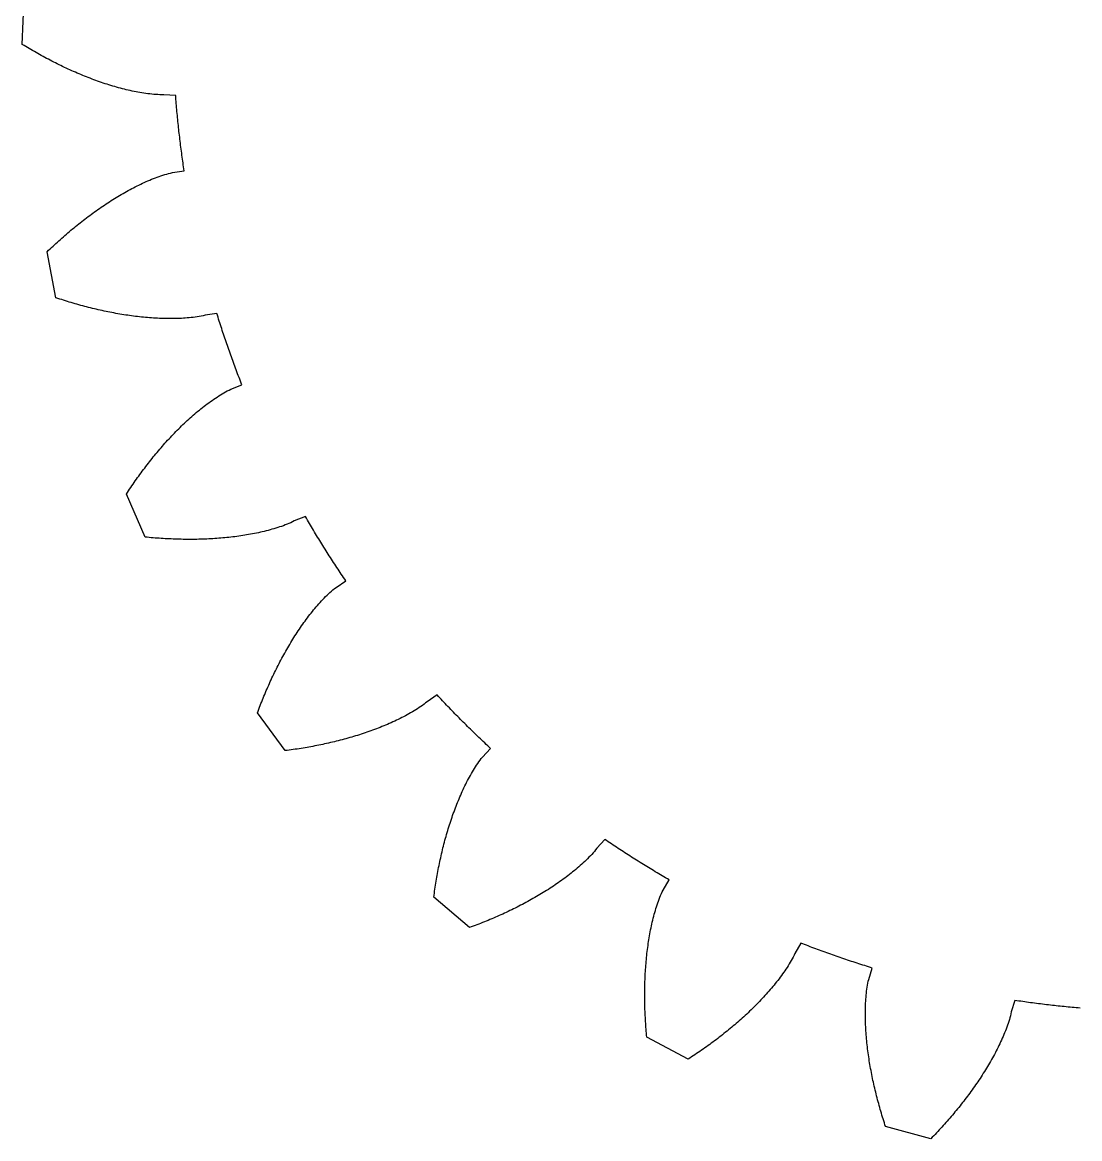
# Model space of a CAD drawing. Header units: millimetres. Extents: x -55 to 60, y -17 to 21.
# Drawn here: x -4.39 to 9.61, y -12.8 to 1.97 of the extents above; entities that cross this region are included whole.
import ezdxf

# ---------------------------------------------------------------- set-up
doc = ezdxf.new("R2010")
doc.units = ezdxf.units.MM
doc.header["$MEASUREMENT"] = 0
doc.layers.add('Layer 1', color=7, linetype='Continuous')

msp = doc.modelspace()

# ---------------------------------------------------------------- linework, layer by layer
at = {"layer": 'Layer 1', "color": 32, "lineweight": 25}
msp.add_lwpolyline([(9.6122, -11.0675), (9.5859, -11.0653), (9.5597, -11.063), (9.5334, -11.0607), (9.5071, -11.0583), (9.4809, -11.0559), (9.4546, -11.0534), (9.4283, -11.0509), (9.4021, -11.0483), (9.3758, -11.0457), (9.3496, -11.043), (9.3234, -11.0402), (9.2972, -11.0374), (9.2709, -11.0346), (9.2447, -11.0317), (9.2185, -11.0287), (9.1923, -11.0257), (9.1661, -11.0226), (9.1399, -11.0195), (9.1137, -11.0164), (9.0875, -11.0131), (9.0614, -11.0099), (9.0352, -11.0065), (9.0091, -11.0032), (8.9829, -10.9997), (8.9568, -10.9963), (8.9306, -10.9927), (8.9045, -10.9891), (8.8784, -10.9855), (8.8522, -10.9818), (8.8261, -10.9781), (8.8, -10.9743), (8.774, -10.9704), (8.7479, -10.9665), (8.7011, -11.1181), (8.6959, -11.1439), (8.6897, -11.1696), (8.6828, -11.1951), (8.6754, -11.2204), (8.6676, -11.2456), (8.6593, -11.2706), (8.6507, -11.2956), (8.6418, -11.3204), (8.6325, -11.3451), (8.623, -11.3697), (8.6131, -11.3942), (8.603, -11.4186), (8.5927, -11.4429), (8.5821, -11.4671), (8.5713, -11.4912), (8.5603, -11.5152), (8.549, -11.5391), (8.5376, -11.5628), (8.526, -11.5865), (8.5141, -11.6101), (8.5021, -11.6336), (8.4899, -11.657), (8.4775, -11.6803), (8.4649, -11.7035), (8.4522, -11.7266), (8.4393, -11.7496), (8.4263, -11.7726), (8.4131, -11.7954), (8.3997, -11.8182), (8.3862, -11.8409), (8.3725, -11.8635), (8.3587, -11.886), (8.3448, -11.9084), (8.3307, -11.9308), (8.3164, -11.953), (8.3021, -11.9752), (8.2875, -11.9973), (8.2729, -12.0194), (8.2581, -12.0413), (8.2432, -12.0631), (8.2282, -12.0849), (8.2131, -12.1065), (8.1978, -12.1281), (8.1824, -12.1497), (8.1669, -12.1711), (8.1513, -12.1925), (8.1356, -12.2138), (8.1198, -12.235), (8.1038, -12.256), (8.0878, -12.2771), (8.0716, -12.298), (8.0554, -12.3188), (8.0391, -12.3396), (8.0226, -12.3603), (8.006, -12.3809), (7.9894, -12.4014), (7.9726, -12.4218), (7.9558, -12.4422), (7.9389, -12.4625), (7.9218, -12.4827), (7.9047, -12.5028), (7.8875, -12.5228), (7.8702, -12.5428), (7.8528, -12.5627), (7.8353, -12.5825), (7.8177, -12.6022), (7.8001, -12.6219), (7.7823, -12.6415), (7.7645, -12.6609), (7.7465, -12.6804), (7.7285, -12.6997), (7.7104, -12.7191), (7.6922, -12.7382), (7.674, -12.7574), (7.6556, -12.7764), (7.6372, -12.7954), (7.0375, -12.6353), (7.0292, -12.6102), (7.0211, -12.585), (7.013, -12.5599), (7.0051, -12.5346), (6.9973, -12.5094), (6.9895, -12.4841), (6.9819, -12.4588), (6.9744, -12.4334), (6.967, -12.4081), (6.9598, -12.3827), (6.9526, -12.3572), (6.9455, -12.3317), (6.9386, -12.3062), (6.9318, -12.2807), (6.9251, -12.2552), (6.9185, -12.2296), (6.912, -12.204), (6.9057, -12.1783), (6.8995, -12.1526), (6.8934, -12.127), (6.8874, -12.1012), (6.8816, -12.0754), (6.8758, -12.0496), (6.8703, -12.0238), (6.8648, -11.9979), (6.8594, -11.972), (6.8542, -11.9461), (6.8492, -11.9202), (6.8442, -11.8942), (6.8394, -11.8681), (6.8348, -11.8421), (6.8302, -11.816), (6.8259, -11.7899), (6.8216, -11.7638), (6.8175, -11.7377), (6.8136, -11.7116), (6.8098, -11.6854), (6.8062, -11.6592), (6.8027, -11.633), (6.7994, -11.6068), (6.7962, -11.5806), (6.7932, -11.5543), (6.7904, -11.5281), (6.7877, -11.5018), (6.7852, -11.4755), (6.7828, -11.4492), (6.7807, -11.4229), (6.7787, -11.3965), (6.7769, -11.3702), (6.7753, -11.3439), (6.7738, -11.3175), (6.7726, -11.2911), (6.7715, -11.2648), (6.7707, -11.2384), (6.7701, -11.212), (6.7696, -11.1856), (6.7694, -11.1593), (6.7694, -11.1329), (6.7696, -11.1065), (6.7701, -11.0801), (6.7708, -11.0537), (6.7718, -11.0273), (6.773, -11.0009), (6.7745, -10.9746), (6.7763, -10.9482), (6.7784, -10.9219), (6.7807, -10.8956), (6.7835, -10.8694), (6.7865, -10.8432), (6.79, -10.817), (6.7938, -10.7909), (6.7982, -10.7649), (6.803, -10.739), (6.8085, -10.7132), (6.8151, -10.6876), (6.861, -10.5376), (6.8358, -10.5299), (6.8106, -10.5221), (6.7855, -10.5142), (6.7603, -10.5063), (6.7352, -10.4983), (6.71, -10.4903), (6.6849, -10.4823), (6.6598, -10.4742), (6.6347, -10.466), (6.6097, -10.4578), (6.5846, -10.4495), (6.5596, -10.4412), (6.5346, -10.4328), (6.5096, -10.4244), (6.4846, -10.416), (6.4596, -10.4075), (6.4347, -10.3989), (6.4098, -10.3903), (6.3848, -10.3816), (6.36, -10.3729), (6.3351, -10.3641), (6.3102, -10.3553), (6.2854, -10.3465), (6.2605, -10.3375), (6.2357, -10.3286), (6.211, -10.3196), (6.1862, -10.3105), (6.1614, -10.3014), (6.1367, -10.2922), (6.112, -10.283), (6.0873, -10.2737), (6.0626, -10.2644), (6.038, -10.2551), (6.0133, -10.2457), (5.9887, -10.2362), (5.9641, -10.2267), (5.9395, -10.2171), (5.915, -10.2075), (5.8356, -10.3449), (5.8248, -10.3689), (5.813, -10.3926), (5.8007, -10.4159), (5.7878, -10.4389), (5.7746, -10.4617), (5.7609, -10.4843), (5.747, -10.5067), (5.7328, -10.5289), (5.7182, -10.551), (5.7035, -10.5728), (5.6884, -10.5945), (5.6732, -10.6161), (5.6577, -10.6374), (5.642, -10.6587), (5.6261, -10.6798), (5.61, -10.7007), (5.5937, -10.7215), (5.5773, -10.7421), (5.5606, -10.7626), (5.5439, -10.7829), (5.5269, -10.8032), (5.5098, -10.8233), (5.4925, -10.8432), (5.4751, -10.8631), (5.4576, -10.8828), (5.4399, -10.9024), (5.4221, -10.9218), (5.4041, -10.9412), (5.386, -10.9604), (5.3678, -10.9795), (5.3494, -10.9985), (5.3309, -11.0174), (5.3124, -11.0361), (5.2936, -11.0548), (5.2748, -11.0733), (5.2559, -11.0917), (5.2368, -11.1101), (5.2176, -11.1283), (5.1983, -11.1464), (5.179, -11.1643), (5.1595, -11.1822), (5.1399, -11.2), (5.1202, -11.2176), (5.1004, -11.2352), (5.0805, -11.2527), (5.0606, -11.27), (5.0405, -11.2873), (5.0203, -11.3044), (5.0001, -11.3214), (4.9798, -11.3383), (4.9594, -11.3552), (4.9389, -11.3718), (4.9184, -11.3884), (4.8977, -11.4049), (4.877, -11.4214), (4.8562, -11.4377), (4.8353, -11.4539), (4.8144, -11.47), (4.7933, -11.486), (4.7722, -11.5019), (4.7511, -11.5177), (4.7298, -11.5334), (4.7085, -11.549), (4.6871, -11.5645), (4.6656, -11.5799), (4.6441, -11.5953), (4.6226, -11.6105), (4.6009, -11.6256), (4.5792, -11.6406), (4.5573, -11.6556), (4.5355, -11.6705), (4.5135, -11.6853), (4.4915, -11.6999), (4.4695, -11.7145), (4.4474, -11.729), (4.4252, -11.7434), (3.8761, -11.4539), (3.8736, -11.4276), (3.8713, -11.4012), (3.869, -11.3749), (3.8669, -11.3485), (3.8649, -11.3222), (3.863, -11.2958), (3.8612, -11.2694), (3.8595, -11.243), (3.858, -11.2167), (3.8566, -11.1903), (3.8552, -11.1639), (3.854, -11.1374), (3.8529, -11.1111), (3.852, -11.0847), (3.8511, -11.0583), (3.8504, -11.0319), (3.8498, -11.0054), (3.8493, -10.979), (3.849, -10.9526), (3.8488, -10.9262), (3.8487, -10.8997), (3.8487, -10.8733), (3.8489, -10.8469), (3.8491, -10.8205), (3.8496, -10.7941), (3.8501, -10.7676), (3.8508, -10.7412), (3.8517, -10.7148), (3.8526, -10.6883), (3.8537, -10.6619), (3.855, -10.6354), (3.8564, -10.609), (3.8579, -10.5826), (3.8596, -10.5562), (3.8614, -10.5298), (3.8634, -10.5035), (3.8655, -10.4771), (3.8678, -10.4508), (3.8702, -10.4245), (3.8728, -10.3981), (3.8756, -10.3719), (3.8785, -10.3456), (3.8816, -10.3194), (3.8848, -10.2932), (3.8882, -10.267), (3.8918, -10.2408), (3.8955, -10.2147), (3.8995, -10.1886), (3.9036, -10.1625), (3.9078, -10.1365), (3.9123, -10.1105), (3.917, -10.0845), (3.9218, -10.0585), (3.9269, -10.0326), (3.9321, -10.0068), (3.9376, -9.981), (3.9432, -9.9552), (3.9491, -9.9295), (3.9552, -9.9038), (3.9615, -9.8781), (3.9681, -9.8526), (3.9749, -9.8271), (3.982, -9.8016), (3.9893, -9.7763), (3.9969, -9.751), (4.0047, -9.7258), (4.0129, -9.7007), (4.0214, -9.6757), (4.0302, -9.6509), (4.0394, -9.6261), (4.049, -9.6015), (4.059, -9.5771), (4.0695, -9.5529), (4.0806, -9.529), (4.0927, -9.5055), (4.1709, -9.3695), (4.148, -9.3564), (4.1252, -9.3431), (4.1024, -9.3299), (4.0796, -9.3166), (4.0569, -9.3032), (4.0342, -9.2898), (4.0115, -9.2764), (3.9888, -9.2629), (3.9662, -9.2493), (3.9436, -9.2358), (3.921, -9.2221), (3.8984, -9.2085), (3.8759, -9.1947), (3.8534, -9.181), (3.8309, -9.1672), (3.8085, -9.1533), (3.7861, -9.1394), (3.7637, -9.1255), (3.7413, -9.1115), (3.719, -9.0974), (3.6967, -9.0834), (3.6744, -9.0692), (3.6522, -9.0551), (3.63, -9.0408), (3.6078, -9.0266), (3.5856, -9.0123), (3.5635, -8.9979), (3.5414, -8.9835), (3.5193, -8.9691), (3.4973, -8.9546), (3.4752, -8.9401), (3.4533, -8.9255), (3.4313, -8.9109), (3.4094, -8.8963), (3.3875, -8.8815), (3.3656, -8.8668), (3.3438, -8.852), (3.322, -8.8372), (3.2141, -8.9534), (3.1982, -8.9745), (3.1814, -8.9949), (3.1642, -9.0149), (3.1465, -9.0345), (3.1285, -9.0538), (3.1102, -9.0728), (3.0916, -9.0915), (3.0728, -9.11), (3.0537, -9.1283), (3.0345, -9.1463), (3.015, -9.1641), (2.9953, -9.1817), (2.9755, -9.1991), (2.9554, -9.2163), (2.9352, -9.2333), (2.9149, -9.2501), (2.8944, -9.2668), (2.8738, -9.2832), (2.853, -9.2995), (2.8321, -9.3156), (2.8111, -9.3315), (2.7899, -9.3473), (2.7687, -9.363), (2.7473, -9.3784), (2.7258, -9.3937), (2.7042, -9.4089), (2.6825, -9.4239), (2.6607, -9.4388), (2.6387, -9.4535), (2.6167, -9.4681), (2.5946, -9.4825), (2.5724, -9.4968), (2.5501, -9.5109), (2.5277, -9.5249), (2.5052, -9.5388), (2.4826, -9.5526), (2.46, -9.5662), (2.4372, -9.5797), (2.4144, -9.593), (2.3915, -9.6062), (2.3685, -9.6193), (2.3455, -9.6323), (2.3224, -9.6451), (2.2992, -9.6579), (2.2759, -9.6705), (2.2526, -9.6829), (2.2291, -9.6953), (2.2057, -9.7075), (2.1822, -9.7196), (2.1586, -9.7316), (2.135, -9.7434), (2.1113, -9.7551), (2.0876, -9.7667), (2.0638, -9.7782), (2.0399, -9.7896), (2.016, -9.8009), (1.9921, -9.812), (1.9681, -9.8231), (1.944, -9.834), (1.9199, -9.8448), (1.8957, -9.8555), (1.8715, -9.8661), (1.8473, -9.8765), (1.823, -9.8869), (1.7986, -9.8972), (1.7742, -9.9073), (1.7498, -9.9174), (1.7253, -9.9273), (1.7008, -9.9371), (1.6761, -9.9469), (1.6515, -9.9565), (1.6268, -9.966), (1.6021, -9.9754), (1.5774, -9.9848), (1.5526, -9.994), (1.5278, -10.0031), (1.0569, -9.5986), (1.0603, -9.5724), (1.0639, -9.5462), (1.0676, -9.52), (1.0714, -9.4938), (1.0753, -9.4677), (1.0793, -9.4415), (1.0834, -9.4155), (1.0877, -9.3893), (1.092, -9.3633), (1.0965, -9.3373), (1.1011, -9.3112), (1.1058, -9.2852), (1.1106, -9.2592), (1.1155, -9.2333), (1.1206, -9.2074), (1.1257, -9.1815), (1.131, -9.1556), (1.1364, -9.1297), (1.142, -9.1039), (1.1476, -9.0781), (1.1534, -9.0523), (1.1594, -9.0265), (1.1654, -9.0007), (1.1715, -8.9751), (1.1778, -8.9494), (1.1843, -8.9238), (1.1908, -8.8982), (1.1975, -8.8726), (1.2044, -8.847), (1.2113, -8.8215), (1.2184, -8.796), (1.2257, -8.7705), (1.233, -8.7451), (1.2405, -8.7198), (1.2482, -8.6945), (1.256, -8.6692), (1.2639, -8.644), (1.272, -8.6188), (1.2802, -8.5937), (1.2886, -8.5686), (1.2972, -8.5436), (1.3058, -8.5187), (1.3147, -8.4938), (1.3236, -8.469), (1.3328, -8.4442), (1.3421, -8.4195), (1.3516, -8.3948), (1.3612, -8.3702), (1.371, -8.3457), (1.381, -8.3213), (1.3911, -8.2969), (1.4014, -8.2726), (1.4119, -8.2484), (1.4226, -8.2243), (1.4335, -8.2002), (1.4446, -8.1763), (1.4558, -8.1524), (1.4673, -8.1286), (1.4789, -8.105), (1.4908, -8.0814), (1.5029, -8.0579), (1.5152, -8.0346), (1.5278, -8.0113), (1.5405, -7.9882), (1.5536, -7.9653), (1.5668, -7.9425), (1.5804, -7.9198), (1.5942, -7.8974), (1.6084, -7.8751), (1.6228, -7.853), (1.6376, -7.8312), (1.6528, -7.8096), (1.6684, -7.7883), (1.6846, -7.7675), (1.7016, -7.7473), (1.8081, -7.6321), (1.7887, -7.6142), (1.7694, -7.5962), (1.7501, -7.5782), (1.7309, -7.5602), (1.7117, -7.5421), (1.6925, -7.524), (1.6734, -7.5058), (1.6543, -7.4876), (1.6353, -7.4694), (1.6162, -7.4511), (1.5973, -7.4328), (1.5783, -7.4144), (1.5594, -7.3961), (1.5405, -7.3776), (1.5217, -7.3592), (1.5029, -7.3407), (1.4841, -7.3221), (1.4654, -7.3035), (1.4467, -7.2849), (1.4281, -7.2663), (1.4095, -7.2476), (1.3909, -7.2289), (1.3724, -7.2101), (1.3539, -7.1913), (1.3354, -7.1725), (1.317, -7.1536), (1.2986, -7.1347), (1.2803, -7.1157), (1.2619, -7.0967), (1.2437, -7.0777), (1.2254, -7.0586), (1.2073, -7.0396), (1.1891, -7.0204), (1.171, -7.0012), (1.1529, -6.982), (1.1349, -6.9628), (1.1169, -6.9435), (1.0989, -6.9242), (0.9679, -7.0135), (0.9477, -7.0305), (0.9268, -7.0467), (0.9055, -7.0623), (0.884, -7.0775), (0.8621, -7.0923), (0.8401, -7.1068), (0.8178, -7.1209), (0.7953, -7.1347), (0.7726, -7.1483), (0.7499, -7.1616), (0.7269, -7.1746), (0.7038, -7.1874), (0.6806, -7.1999), (0.6572, -7.2122), (0.6337, -7.2243), (0.6102, -7.2362), (0.5865, -7.2479), (0.5627, -7.2593), (0.5388, -7.2706), (0.5149, -7.2816), (0.4909, -7.2925), (0.4667, -7.3032), (0.4425, -7.3137), (0.4182, -7.324), (0.3938, -7.3342), (0.3694, -7.3441), (0.3449, -7.3539), (0.3203, -7.3636), (0.2957, -7.373), (0.2709, -7.3823), (0.2461, -7.3915), (0.2213, -7.4005), (0.1965, -7.4093), (0.1715, -7.418), (0.1465, -7.4265), (0.1214, -7.4349), (0.0963, -7.4431), (0.0711, -7.4512), (0.0459, -7.4591), (0.0207, -7.4669), (-0.0047, -7.4746), (-0.03, -7.4821), (-0.0554, -7.4895), (-0.0808, -7.4967), (-0.1063, -7.5038), (-0.1319, -7.5108), (-0.1574, -7.5176), (-0.183, -7.5243), (-0.2086, -7.5308), (-0.2343, -7.5373), (-0.26, -7.5436), (-0.2856, -7.5497), (-0.3113, -7.5558), (-0.3371, -7.5617), (-0.363, -7.5675), (-0.3887, -7.5731), (-0.4146, -7.5787), (-0.4404, -7.5841), (-0.4663, -7.5894), (-0.4922, -7.5946), (-0.5182, -7.5996), (-0.5441, -7.6045), (-0.57, -7.6094), (-0.5961, -7.6141), (-0.6222, -7.6187), (-0.6482, -7.6231), (-0.6742, -7.6275), (-0.7003, -7.6317), (-0.7264, -7.6358), (-0.7526, -7.6399), (-0.7787, -7.6437), (-0.8049, -7.6475), (-0.8311, -7.6512), (-0.8573, -7.6548), (-0.8835, -7.6583), (-0.9097, -7.6616), (-1.2788, -7.1625), (-1.2696, -7.1378), (-1.2603, -7.113), (-1.2509, -7.0883), (-1.2414, -7.0636), (-1.2317, -7.039), (-1.222, -7.0144), (-1.2122, -6.9899), (-1.2022, -6.9653), (-1.1922, -6.9409), (-1.1821, -6.9166), (-1.1718, -6.8922), (-1.1614, -6.8678), (-1.1509, -6.8436), (-1.1404, -6.8194), (-1.1297, -6.7953), (-1.1189, -6.7711), (-1.1079, -6.7471), (-1.0969, -6.7231), (-1.0858, -6.6991), (-1.0745, -6.6752), (-1.0631, -6.6513), (-1.0516, -6.6275), (-1.04, -6.6038), (-1.0283, -6.5802), (-1.0164, -6.5565), (-1.0044, -6.5329), (-0.9924, -6.5094), (-0.9801, -6.486), (-0.9678, -6.4626), (-0.9553, -6.4392), (-0.9427, -6.4159), (-0.93, -6.3927), (-0.9172, -6.3696), (-0.9042, -6.3466), (-0.8911, -6.3236), (-0.8779, -6.3007), (-0.8645, -6.2779), (-0.8511, -6.2552), (-0.8374, -6.2325), (-0.8237, -6.2099), (-0.8098, -6.1874), (-0.7958, -6.165), (-0.7817, -6.1428), (-0.7674, -6.1206), (-0.7529, -6.0984), (-0.7384, -6.0764), (-0.7236, -6.0545), (-0.7088, -6.0326), (-0.6938, -6.0109), (-0.6786, -5.9893), (-0.6633, -5.9678), (-0.6478, -5.9464), (-0.6322, -5.9252), (-0.6164, -5.904), (-0.6005, -5.883), (-0.5844, -5.8621), (-0.5681, -5.8414), (-0.5516, -5.8207), (-0.535, -5.8002), (-0.5182, -5.7799), (-0.5011, -5.7597), (-0.4839, -5.7397), (-0.4665, -5.7198), (-0.449, -5.7001), (-0.4311, -5.6807), (-0.4131, -5.6614), (-0.3949, -5.6423), (-0.3764, -5.6235), (-0.3576, -5.6049), (-0.3386, -5.5866), (-0.3193, -5.5686), (-0.2997, -5.551), (-0.2798, -5.5337), (-0.2594, -5.517), (-0.2383, -5.5011), (-0.1089, -5.4125), (-0.1237, -5.3907), (-0.1386, -5.3689), (-0.1533, -5.347), (-0.1681, -5.3252), (-0.1828, -5.3033), (-0.1974, -5.2813), (-0.212, -5.2594), (-0.2266, -5.2374), (-0.2411, -5.2154), (-0.2556, -5.1933), (-0.27, -5.1712), (-0.2844, -5.1491), (-0.2988, -5.127), (-0.3131, -5.1048), (-0.3273, -5.0826), (-0.3415, -5.0604), (-0.3557, -5.0382), (-0.3698, -5.0159), (-0.3839, -4.9936), (-0.3979, -4.9713), (-0.4119, -4.9489), (-0.4259, -4.9265), (-0.4398, -4.9041), (-0.4536, -4.8816), (-0.4674, -4.8592), (-0.4812, -4.8367), (-0.4949, -4.8141), (-0.5085, -4.7916), (-0.5222, -4.769), (-0.5357, -4.7464), (-0.5493, -4.7237), (-0.5628, -4.7011), (-0.5762, -4.6784), (-0.5896, -4.6557), (-0.6029, -4.6329), (-0.6163, -4.6101), (-0.6295, -4.5873), (-0.6427, -4.5645), (-0.7904, -4.6224), (-0.8139, -4.6345), (-0.8378, -4.6456), (-0.862, -4.6561), (-0.8864, -4.6661), (-0.911, -4.6757), (-0.9357, -4.6849), (-0.9606, -4.6937), (-0.9856, -4.7022), (-1.0107, -4.7104), (-1.0358, -4.7183), (-1.0611, -4.7259), (-1.0865, -4.7332), (-1.1119, -4.7402), (-1.1374, -4.747), (-1.163, -4.7536), (-1.1886, -4.7599), (-1.2143, -4.766), (-1.2401, -4.7719), (-1.2658, -4.7776), (-1.2916, -4.783), (-1.3175, -4.7883), (-1.3434, -4.7933), (-1.3694, -4.7982), (-1.3953, -4.8028), (-1.4213, -4.8073), (-1.4474, -4.8116), (-1.4734, -4.8157), (-1.4996, -4.8196), (-1.5257, -4.8234), (-1.5519, -4.8269), (-1.5781, -4.8303), (-1.6043, -4.8336), (-1.6305, -4.8366), (-1.6568, -4.8395), (-1.683, -4.8423), (-1.7093, -4.8449), (-1.7357, -4.8473), (-1.762, -4.8496), (-1.7884, -4.8517), (-1.8147, -4.8537), (-1.8411, -4.8555), (-1.8675, -4.8572), (-1.8939, -4.8587), (-1.9203, -4.8601), (-1.9467, -4.8614), (-1.9732, -4.8625), (-1.9996, -4.8635), (-2.0261, -4.8643), (-2.0525, -4.865), (-2.0789, -4.8656), (-2.1054, -4.866), (-2.1317, -4.8663), (-2.1582, -4.8664), (-2.1846, -4.8665), (-2.2111, -4.8664), (-2.2375, -4.8661), (-2.2639, -4.8658), (-2.2903, -4.8653), (-2.3167, -4.8647), (-2.3432, -4.864), (-2.3696, -4.8632), (-2.3959, -4.8622), (-2.4223, -4.8611), (-2.4488, -4.8599), (-2.4752, -4.8586), (-2.5015, -4.8571), (-2.5279, -4.8556), (-2.5543, -4.8539), (-2.5806, -4.8521), (-2.607, -4.8502), (-2.6334, -4.8482), (-2.6598, -4.8461), (-2.6861, -4.8438), (-2.7125, -4.8415), (-2.7388, -4.839), (-2.7651, -4.8365), (-3.0139, -4.2677), (-2.9994, -4.2457), (-2.9848, -4.2236), (-2.9701, -4.2016), (-2.9553, -4.1796), (-2.9405, -4.1578), (-2.9255, -4.136), (-2.9105, -4.1143), (-2.8953, -4.0926), (-2.8801, -4.071), (-2.8648, -4.0495), (-2.8494, -4.028), (-2.8338, -4.0066), (-2.8182, -3.9853), (-2.8025, -3.9641), (-2.7867, -3.9429), (-2.7708, -3.9218), (-2.7548, -3.9008), (-2.7387, -3.8798), (-2.7225, -3.8589), (-2.7062, -3.8382), (-2.6898, -3.8174), (-2.6733, -3.7967), (-2.6567, -3.7762), (-2.64, -3.7557), (-2.6232, -3.7354), (-2.6063, -3.715), (-2.5893, -3.6948), (-2.5721, -3.6746), (-2.5549, -3.6546), (-2.5375, -3.6346), (-2.5201, -3.6147), (-2.5025, -3.5949), (-2.4848, -3.5752), (-2.4671, -3.5557), (-2.4492, -3.5362), (-2.4312, -3.5168), (-2.4131, -3.4975), (-2.3949, -3.4783), (-2.3766, -3.4593), (-2.3582, -3.4403), (-2.3396, -3.4215), (-2.321, -3.4028), (-2.3023, -3.3842), (-2.2834, -3.3657), (-2.2644, -3.3474), (-2.2453, -3.3291), (-2.226, -3.311), (-2.2067, -3.2931), (-2.1872, -3.2752), (-2.1677, -3.2575), (-2.148, -3.24), (-2.1281, -3.2226), (-2.1081, -3.2053), (-2.088, -3.1882), (-2.0678, -3.1713), (-2.0475, -3.1545), (-2.027, -3.1379), (-2.0063, -3.1214), (-1.9856, -3.1051), (-1.9646, -3.0891), (-1.9435, -3.0732), (-1.9223, -3.0575), (-1.9009, -3.042), (-1.8794, -3.0267), (-1.8577, -3.0117), (-1.8358, -2.9969), (-1.8138, -2.9824), (-1.7916, -2.9681), (-1.7692, -2.9542), (-1.7466, -2.9406), (-1.7238, -2.9273), (-1.7007, -2.9145), (-1.6774, -2.9021), (-1.6538, -2.8903), (-1.6297, -2.8795), (-1.4838, -2.8219), (-1.4935, -2.7974), (-1.5031, -2.7728), (-1.5126, -2.7482), (-1.5221, -2.7236), (-1.5316, -2.699), (-1.541, -2.6744), (-1.5504, -2.6497), (-1.5597, -2.625), (-1.5689, -2.6003), (-1.5781, -2.5756), (-1.5873, -2.5509), (-1.5964, -2.5261), (-1.6055, -2.5014), (-1.6145, -2.4766), (-1.6234, -2.4518), (-1.6323, -2.4269), (-1.6412, -2.4021), (-1.65, -2.3772), (-1.6588, -2.3524), (-1.6675, -2.3275), (-1.6761, -2.3025), (-1.6847, -2.2776), (-1.6933, -2.2527), (-1.7018, -2.2277), (-1.7103, -2.2027), (-1.7187, -2.1777), (-1.727, -2.1527), (-1.7353, -2.1277), (-1.7436, -2.1026), (-1.7518, -2.0776), (-1.7599, -2.0525), (-1.768, -2.0274), (-1.7761, -2.0023), (-1.7841, -1.9771), (-1.7921, -1.952), (-1.8, -1.9268), (-1.8078, -1.9016), (-1.8156, -1.8764), (-1.9725, -1.9001), (-1.998, -1.9066), (-2.0238, -1.9121), (-2.0498, -1.917), (-2.0758, -1.9213), (-2.1019, -1.9252), (-2.1281, -1.9286), (-2.1543, -1.9317), (-2.1805, -1.9344), (-2.2068, -1.9368), (-2.2331, -1.9388), (-2.2594, -1.9406), (-2.2858, -1.9421), (-2.3122, -1.9433), (-2.3385, -1.9443), (-2.3649, -1.945), (-2.3913, -1.9455), (-2.4177, -1.9457), (-2.4441, -1.9457), (-2.4705, -1.9455), (-2.4969, -1.9451), (-2.5233, -1.9444), (-2.5496, -1.9436), (-2.576, -1.9425), (-2.6024, -1.9413), (-2.6287, -1.9399), (-2.6551, -1.9383), (-2.6814, -1.9365), (-2.7077, -1.9345), (-2.7341, -1.9323), (-2.7604, -1.93), (-2.7867, -1.9275), (-2.8129, -1.9248), (-2.8392, -1.9219), (-2.8654, -1.9189), (-2.8916, -1.9158), (-2.9179, -1.9124), (-2.9441, -1.9089), (-2.9703, -1.9053), (-2.9964, -1.9015), (-3.0226, -1.8976), (-3.0487, -1.8935), (-3.0748, -1.8893), (-3.1009, -1.8849), (-3.1269, -1.8804), (-3.153, -1.8757), (-3.179, -1.8709), (-3.205, -1.866), (-3.231, -1.8609), (-3.2569, -1.8557), (-3.2828, -1.8503), (-3.3087, -1.8449), (-3.3344, -1.8393), (-3.3602, -1.8336), (-3.386, -1.8277), (-3.4118, -1.8217), (-3.4375, -1.8156), (-3.4632, -1.8094), (-3.4888, -1.8031), (-3.5145, -1.7966), (-3.5401, -1.79), (-3.5656, -1.7833), (-3.5911, -1.7765), (-3.6166, -1.7696), (-3.6421, -1.7625), (-3.6676, -1.7554), (-3.6929, -1.7481), (-3.7183, -1.7407), (-3.7436, -1.7332), (-3.7689, -1.7256), (-3.7943, -1.7179), (-3.8195, -1.7101), (-3.8447, -1.7021), (-3.8699, -1.6941), (-3.8951, -1.6859), (-3.9202, -1.6777), (-3.9453, -1.6693), (-4.0613, -1.0595), (-4.0423, -1.0412), (-4.0231, -1.0229), (-4.0039, -1.0047), (-3.9846, -0.9866), (-3.9653, -0.9686), (-3.9458, -0.9507), (-3.9263, -0.9328), (-3.9067, -0.9151), (-3.8871, -0.8974), (-3.8674, -0.8799), (-3.8476, -0.8624), (-3.8276, -0.8449), (-3.8077, -0.8276), (-3.7877, -0.8104), (-3.7675, -0.7933), (-3.7473, -0.7763), (-3.7271, -0.7593), (-3.7067, -0.7425), (-3.6863, -0.7258), (-3.6658, -0.7091), (-3.6451, -0.6925), (-3.6244, -0.6761), (-3.6037, -0.6597), (-3.5829, -0.6435), (-3.5619, -0.6274), (-3.5409, -0.6113), (-3.5198, -0.5954), (-3.4986, -0.5795), (-3.4774, -0.5638), (-3.456, -0.5482), (-3.4345, -0.5327), (-3.413, -0.5173), (-3.3914, -0.502), (-3.3698, -0.4869), (-3.348, -0.4719), (-3.3262, -0.457), (-3.3042, -0.4422), (-3.2822, -0.4276), (-3.2601, -0.4131), (-3.2379, -0.3987), (-3.2157, -0.3845), (-3.1933, -0.3704), (-3.1709, -0.3564), (-3.1484, -0.3426), (-3.1258, -0.329), (-3.1031, -0.3154), (-3.0803, -0.3021), (-3.0574, -0.2888), (-3.0345, -0.2758), (-3.0115, -0.2629), (-2.9884, -0.2502), (-2.9652, -0.2376), (-2.9418, -0.2252), (-2.9184, -0.213), (-2.895, -0.201), (-2.8714, -0.1892), (-2.8477, -0.1775), (-2.8239, -0.1661), (-2.8, -0.1548), (-2.7761, -0.1438), (-2.752, -0.133), (-2.7278, -0.1224), (-2.7035, -0.1121), (-2.6791, -0.102), (-2.6546, -0.0922), (-2.63, -0.0826), (-2.6053, -0.0734), (-2.5805, -0.0644), (-2.5555, -0.0558), (-2.5304, -0.0476), (-2.5052, -0.0397), (-2.4799, -0.0323), (-2.4545, -0.0255), (-2.4288, -0.0192), (-2.4029, -0.014), (-2.2479, 0.0096), (-2.2518, 0.0357), (-2.2557, 0.0618), (-2.2596, 0.0879), (-2.2634, 0.114), (-2.2671, 0.1401), (-2.2708, 0.1662), (-2.2744, 0.1923), (-2.278, 0.2185), (-2.2815, 0.2446), (-2.285, 0.2707), (-2.2884, 0.2969), (-2.2918, 0.3231), (-2.2951, 0.3492), (-2.2984, 0.3754), (-2.3016, 0.4016), (-2.3048, 0.4278), (-2.3079, 0.4539), (-2.3109, 0.4801), (-2.3139, 0.5063), (-2.3169, 0.5326), (-2.3198, 0.5588), (-2.3226, 0.585), (-2.3254, 0.6112), (-2.3281, 0.6375), (-2.3308, 0.6637), (-2.3335, 0.6899), (-2.336, 0.7162), (-2.3386, 0.7424), (-2.3411, 0.7687), (-2.3435, 0.795), (-2.3458, 0.8212), (-2.3482, 0.8475), (-2.3504, 0.8738), (-2.3526, 0.9001), (-2.3548, 0.9264), (-2.3569, 0.9526), (-2.3589, 0.9789), (-2.3609, 1.0052), (-2.5191, 1.0171), (-2.5455, 1.0164), (-2.5719, 1.0168), (-2.5982, 1.0178), (-2.6246, 1.0194), (-2.6509, 1.0214), (-2.6772, 1.0239), (-2.7034, 1.0267), (-2.7296, 1.0299), (-2.7557, 1.0335), (-2.7818, 1.0373), (-2.8079, 1.0414), (-2.8339, 1.0458), (-2.8599, 1.0505), (-2.8859, 1.0554), (-2.9118, 1.0606), (-2.9376, 1.066), (-2.9634, 1.0717), (-2.9891, 1.0775), (-3.0148, 1.0836), (-3.0404, 1.0899), (-3.066, 1.0964), (-3.0915, 1.1031), (-3.117, 1.11), (-3.1424, 1.1171), (-3.1678, 1.1243), (-3.1931, 1.1318), (-3.2184, 1.1394), (-3.2436, 1.1472), (-3.2688, 1.1551), (-3.2939, 1.1633), (-3.319, 1.1716), (-3.344, 1.18), (-3.3689, 1.1886), (-3.3939, 1.1974), (-3.4187, 1.2063), (-3.4436, 1.2154), (-3.4683, 1.2246), (-3.4931, 1.234), (-3.5178, 1.2435), (-3.5423, 1.2532), (-3.5669, 1.263), (-3.5914, 1.2729), (-3.6159, 1.283), (-3.6403, 1.2932), (-3.6646, 1.3035), (-3.6889, 1.314), (-3.7132, 1.3246), (-3.7374, 1.3353), (-3.7615, 1.3462), (-3.7855, 1.3572), (-3.8095, 1.3682), (-3.8334, 1.3794), (-3.8573, 1.3907), (-3.8811, 1.4022), (-3.905, 1.4138), (-3.9286, 1.4254), (-3.9523, 1.4372), (-3.9759, 1.4491), (-3.9994, 1.4611), (-4.0229, 1.4732), (-4.0463, 1.4854), (-4.0697, 1.4977), (-4.093, 1.5101), (-4.1163, 1.5227), (-4.1395, 1.5354), (-4.1627, 1.5481), (-4.1857, 1.5609), (-4.2088, 1.5739), (-4.2317, 1.5869), (-4.2547, 1.6001), (-4.2776, 1.6133), (-4.3004, 1.6267), (-4.3232, 1.6402), (-4.3459, 1.6537), (-4.3685, 1.6673), (-4.3911, 1.6811), (-4.3685, 2.3014)], dxfattribs=at)

doc.saveas('drawing.dxf')
